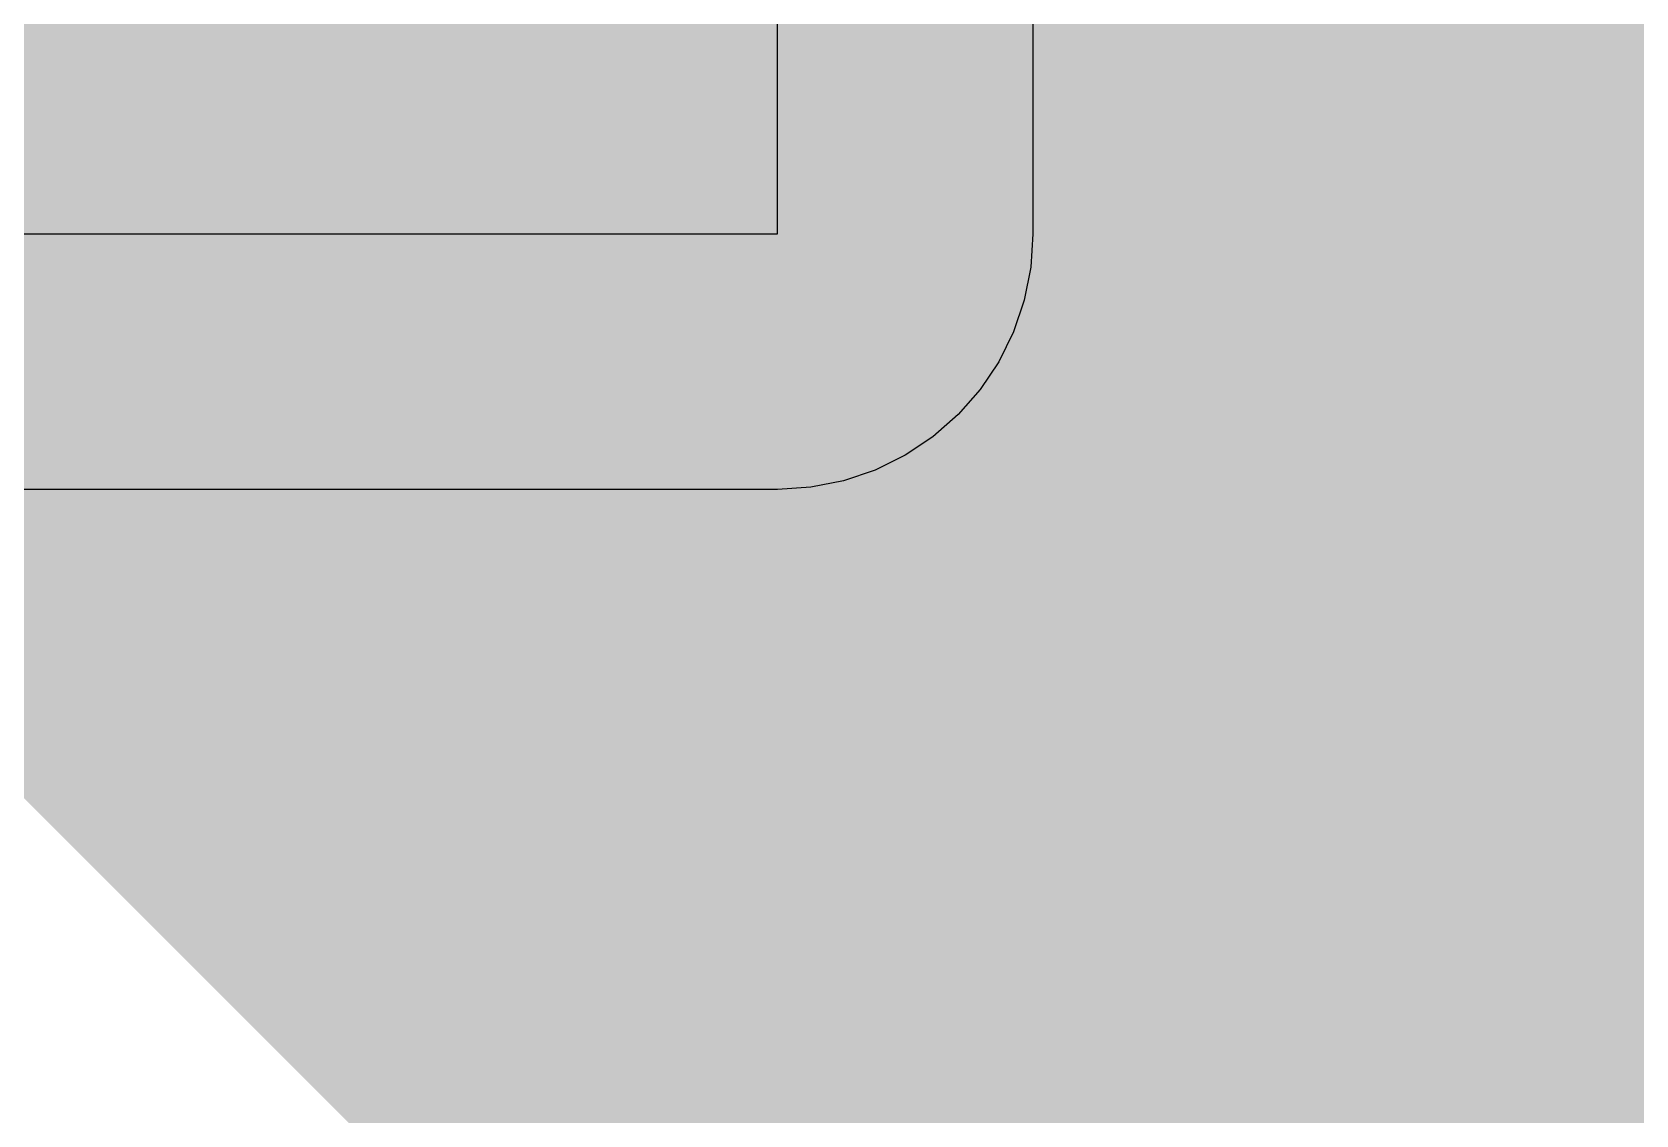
# Model space of a CAD drawing. Header units: inches. Extents: x -0.1 to 94.8, y -0.8 to 67.1.
# Drawn here: x 15.728 to 16.367, y 42.149 to 42.58 of the extents above; entities that cross this region are included whole.
import ezdxf

# ---------------------------------------------------------------- set-up
doc = ezdxf.new("R2010")
doc.units = ezdxf.units.IN
for name, color, linetype in [('Board Layer Stack Bottom Solder', 6, 'Continuous'), ('Bottom Layer', 5, 'Continuous'), ('Bottom Paste', 16, 'Continuous'), ('Mechanical 20', 56, 'Continuous')]:
    doc.layers.add(name, color=color, linetype=linetype)

# ---------------------------------------------------------------- blocks, each defined once
blk = doc.blocks.new('CDRH6D12_B_19')
at = {"layer": 'Mechanical 20'}
blk.add_lwpolyline([(-4.65, -4.65, 0.1, 0.1, 0), (-4.65, 4.65, 0.1, 0.1, 0)], format="xyseb", dxfattribs=at)
blk = doc.blocks.new('0805SB_B_24')
at = {"layer": 'Board Layer Stack Bottom Solder'}
for points in [[(-0.01329, -1.35095), (-0.02635, -1.34835), (-0.03896, -1.34407), (-0.05091, -1.33818), (-0.06198, -1.33078), (-0.072, -1.322), (-0.08078, -1.31198), (-0.08818, -1.30091), (-0.09407, -1.28896), (-0.09835, -1.27635), (-0.10095, -1.26329), (-0.10182, -1.25), (-0.10182, 0), (-0.10095, 0.01329), (-0.09835, 0.02635), (-0.09407, 0.03896), (-0.08818, 0.05091), (-0.08078, 0.06198), (-0.072, 0.072), (-0.06198, 0.08078), (-0.05091, 0.08818), (-0.03896, 0.09407), (-0.02635, 0.09835), (-0.01329, 0.10095), (0, 0.10182), (0.6, 0.10182), (0.60431, 0.10154), (0.60866, 0.10145), (0.61098, 0.1011), (0.61329, 0.10095), (0.61752, 0.1001), (0.62183, 0.09945), (0.62407, 0.0988), (0.62635, 0.09835), (0.63047, 0.09695), (0.63462, 0.09575), (0.63674, 0.09482), (0.63896, 0.09407), (0.64287, 0.09214), (0.64682, 0.09041), (0.64882, 0.0892), (0.65091, 0.08818), (0.65449, 0.08579), (0.65823, 0.08353), (0.66006, 0.08206), (0.66198, 0.08078), (0.66523, 0.07793), (0.66863, 0.07521), (0.67025, 0.07353), (0.672, 0.072), (0.67484, 0.06875), (0.67786, 0.06561), (0.67925, 0.06373), (0.68078, 0.06198), (0.68317, 0.05839), (0.68576, 0.05489), (1.08576, -0.57011), (1.088, -0.57417), (1.09041, -0.57817), (1.09122, -0.58001), (1.09219, -0.58178), (1.09388, -0.58611), (1.09575, -0.59037), (1.09631, -0.59232), (1.09704, -0.59418), (1.09815, -0.59868), (1.09945, -0.60317), (1.09975, -0.60515), (1.10024, -0.60711), (1.10075, -0.61173), (1.10145, -0.61634), (1.10149, -0.61836), (1.10171, -0.62035), (1.10162, -0.62498), (1.10171, -0.62965), (1.10149, -0.63166), (1.10145, -0.63366), (1.10076, -0.63823), (1.10024, -0.64289), (1.09975, -0.64485), (1.09945, -0.64683), (1.09816, -0.65128), (1.09704, -0.65582), (1.09631, -0.6577), (1.09575, -0.65962), (1.0939, -0.66386), (1.09219, -0.66822), (1.09121, -0.67), (1.09041, -0.67182), (1.08801, -0.6758), (1.08576, -0.67988), (0.68576, -1.30489), (0.68318, -1.30839), (0.68078, -1.31198), (0.67924, -1.31374), (0.67786, -1.31561), (0.67486, -1.31873), (0.672, -1.322), (0.67025, -1.32353), (0.66863, -1.32521), (0.66524, -1.32792), (0.66198, -1.33078), (0.66005, -1.33207), (0.65823, -1.33353), (0.65451, -1.33577), (0.65091, -1.33818), (0.64882, -1.33921), (0.64682, -1.34041), (0.64287, -1.34214), (0.63896, -1.34407), (0.63674, -1.34482), (0.63462, -1.34575), (0.63046, -1.34695), (0.62635, -1.34835), (0.62408, -1.3488), (0.62183, -1.34945), (0.61754, -1.3501), (0.61329, -1.35095), (0.61095, -1.3511), (0.60866, -1.35145), (0.60435, -1.35153), (0.6, -1.35182), (0, -1.35182)], [(-0.1, -1.35), (2.1, -1.35), (2.1, 0.1), (-0.1, 0.1)]]:
    blk.add_hatch(color=6, dxfattribs=at).paths.add_polyline_path(points)
at = {"layer": 'Bottom Layer'}
blk.add_hatch(color=5, dxfattribs=at).paths.add_polyline_path([(0.6, -1.25), (1, -0.625), (0.6, 0), (0, 0), (0, -1.25)])
at = {"layer": 'Bottom Paste'}
blk.add_hatch(color=16, dxfattribs=at).paths.add_polyline_path([(0.6, -1.25), (1, -0.625), (0.6, 0), (0, 0), (0, -1.25)])
at = {"layer": 'Board Layer Stack Bottom Solder'}
for p, q in [((-0.03896, 0.09407), (-0.02635, 0.09835)), ((-0.02635, 0.09835), (-0.01329, 0.10095)), ((-0.01329, 0.10095), (0, 0.10182)), ((0, 0.10182), (0.6, 0.10182)), ((-0.05091, 0.08818), (-0.03896, 0.09407)), ((-0.06198, 0.08078), (-0.05091, 0.08818)), ((-0.072, 0.072), (-0.06198, 0.08078)), ((-0.08078, 0.06198), (-0.072, 0.072)), ((-0.08818, 0.05091), (-0.08078, 0.06198)), ((-0.09407, 0.03896), (-0.08818, 0.05091)), ((-0.09835, 0.02635), (-0.09407, 0.03896)), ((-0.10095, 0.01329), (-0.09835, 0.02635)), ((-0.10182, 0), (-0.10095, 0.01329)), ((-0.10182, -1.25), (-0.10182, 0))]:
    blk.add_line(p, q, dxfattribs=at)
at = {"layer": 'Bottom Layer'}
for p, q in [((0.6, 0), (0, 0)), ((0, 0), (0, -1.25))]:
    blk.add_line(p, q, dxfattribs=at)
at = {"layer": 'Bottom Paste'}
for p, q in [((0.6, 0), (0, 0)), ((0, 0), (0, -1.25))]:
    blk.add_line(p, q, dxfattribs=at)

msp = doc.modelspace()

# ---------------------------------------------------------------- hatches: boundary and pattern name
at = {"layer": 'Bottom Layer'}
msp.add_hatch(color=5, dxfattribs=at).paths.add_polyline_path([(19.4, 41.6), (16.4, 41.6), (15.4, 42.6), (15.4, 43.6), (16.4, 44.6), (19.4, 44.6)])

# ---------------------------------------------------------------- block references
for name, p, rotation in [('0805SB_B_24', (16.025, 42.5), 180), ('CDRH6D12_B_19', (13.375, 37.825), 270)]:
    msp.add_blockref(name, p, dxfattribs=dict(rotation=rotation))

doc.saveas('drawing.dxf')
